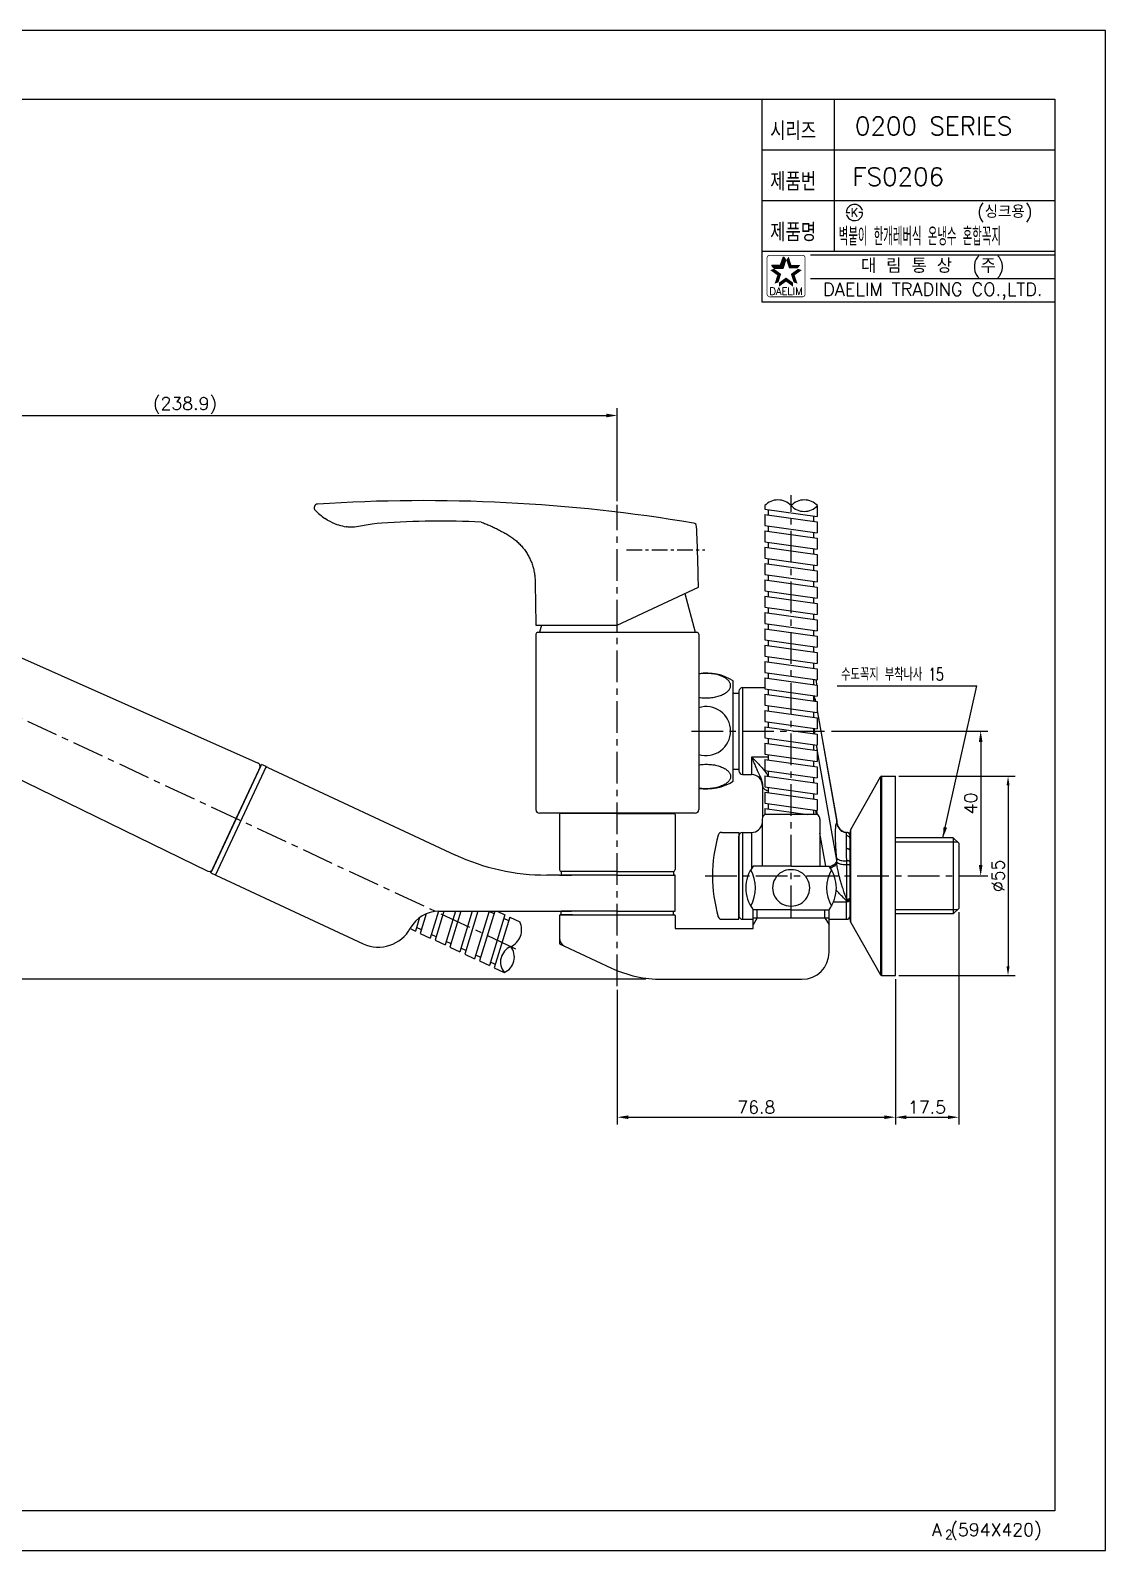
# Model space of a CAD drawing. Extents: x 9962 to 10556, y -5388 to -4968.
# Drawn here: x 10259.5 to 10556.5, y -5388.1 to -4968.1 of the extents above; entities that cross this region are included whole.
import ezdxf
from ezdxf.enums import TextEntityAlignment as Align

# ---------------------------------------------------------------- set-up
doc = ezdxf.new("R2010")
doc.units = 0
doc.header["$LTSCALE"] = 7
doc.header["$MEASUREMENT"] = 0
doc.linetypes.add('CENTER', pattern=[2, 1.25, -0.25, 0.25, -0.25])
doc.layers.get('0').update_dxf_attribs({"color": 2, "linetype": 'CONTINUOUS'})
for name, color, linetype in [('CL', 1, 'CENTER'), ('D', 2, 'CONTINUOUS'), ('DIM', 2, 'CONTINUOUS'), ('DWG', 7, 'CONTINUOUS'), ('Make2D 표시선', 7, 'CONTINUOUS')]:
    doc.layers.add(name, color=color, linetype=linetype)
doc.styles.add('GHS', font='ROMANS.shx', dxfattribs={"bigfont": 'GHS.shx'})
doc.styles.add('HAN', font='TXT.shx', dxfattribs={"bigfont": 'GHS.shx'})
doc.styles.add('ROMANS', font='romans', dxfattribs={"bigfont": 'GHS.shx'})
doc.dimstyles.new('STANDARD$7', dxfattribs={"dimtxt": 3.5, "dimasz": 3, "dimexe": 1, "dimexo": 1, "dimgap": 1, "dimtad": 1, "dimdec": 4, "dimzin": 0, "dimdsep": 46, "dimtxsty": 'GHS', "dimcen": 1, "dimclrd": 256, "dimclre": 256, "dimclrt": 2, "dimadec": 4, "dimazin": 0, "dimtfac": 1, "dimtdec": 4, "dimtmove": 2, "dimatfit": 2, "dimfxl": 0, "dimtolj": 1, "dimtzin": 0, "dimlwd": -1, "dimlwe": -1, "dimarcsym": 0})

# ---------------------------------------------------------------- blocks, each defined once
blk = doc.blocks.new('BORDER')
for p, q in [((1, 1), (0, 1)), ((1, 0), (1, 1)), ((0, 0), (1, 0))]:
    blk.add_line(p, q)
blk = doc.blocks.new('KS')
at = {"layer": 'D'}
for p, q in [((-2.25, 0), (-1.75, 0)), ((-1.75, 0), (-1.25, 0)), ((1.75, 0), (1.25, 0)), ((2.25, 0), (1.75, 0))]:
    blk.add_line(p, q, dxfattribs=at)
for start, end in [(15, 180), (195, 0)]:
    blk.add_arc((0, 0), 2.25, start, end, dxfattribs=at)
at = {"layer": 'D', "style": 'HAN'}
blk.add_text('K', height=2.39, dxfattribs=at).set_placement((0, 0), align=Align.MIDDLE)

msp = doc.modelspace()

# ---------------------------------------------------------------- linework, layer by layer
at = {"color": 4}
for p, q in [((9993.5, -4987.09), (10542.5, -4987.09)), ((10542.5, -4987.09), (10542.5, -5377.09)), ((10542.5, -5377.09), (9993.5, -5377.09))]:
    msp.add_line(p, q, dxfattribs=at)
at = {"color": 7}
for p, q in [((10461.5, -4987.09), (10461.5, -5043.09)), ((10481.5, -4987.09), (10481.5, -5029.09)), ((10461.5, -5001.09), (10542.5, -5001.09)), ((10461.5, -5015.09), (10542.5, -5015.09)), ((10461.5, -5029.09), (10542.5, -5029.09)), ((10461.5, -5043.09), (10542.5, -5043.09)), ((10476.53, -5147.71), (10476.64, -5148.97))]:
    msp.add_line(p, q, dxfattribs=at)
at = {"color": 2}
for p, q in [((10466.74, -5032.9), (10467.49, -5030.6)), ((10467.4, -5033.82), (10468.15, -5031.51)), ((10468.15, -5031.51), (10467.49, -5030.6)), ((10464.98, -5033.82), (10464.31, -5032.9)), ((10464.31, -5032.9), (10466.74, -5032.9)), ((10464.98, -5033.82), (10467.4, -5033.82))]:
    msp.add_line(p, q, dxfattribs=at)
at = {"color": 2, "linetype": 'Continuous'}
for p, q in [((10475, -5030.09), (10542.5, -5030.09)), ((10475, -5036.59), (10542.5, -5036.59))]:
    msp.add_line(p, q, dxfattribs=at)
at = {"color": 7, "linetype": 'Continuous'}
for p, q in [((10455.22, -5190.67), (10455.22, -5212.67)), ((10456.22, -5189.67), (10456.22, -5213.67))]:
    msp.add_line(p, q, dxfattribs=at)
at = {"color": 2, "linetype": 'Continuous', "const_width": 0.2}
for points in [[(10462.97, -5030.95, -0.414214), (10463.72, -5030.2)], [(10462.97, -5040.95), (10462.97, -5030.95, -1)], [(10463.72, -5030.2), (10472.72, -5030.2, -0.414214), (10473.47, -5030.95, 0.043396)], [(10473.47, -5030.95), (10473.47, -5040.95, -0.414214), (10472.72, -5041.7)], [(10472.72, -5041.7), (10463.97, -5041.7, -0.414214), (10462.97, -5040.95, 0.672398)]]:
    msp.add_lwpolyline(points, format="xyb", dxfattribs=at)
at = {"color": 7, "linetype": 'Continuous'}
for points in [[(10446.15, -5145.72), (10445.76, -5145.73), (10445.38, -5145.74), (10445, -5145.77), (10444.62, -5145.81), (10444.25, -5145.86), (10444.12, -5145.88)], [(10446.15, -5152.49), (10446.54, -5152.48), (10446.92, -5152.46), (10447.3, -5152.44), (10447.68, -5152.4), (10448.05, -5152.35), (10448.42, -5152.29), (10448.78, -5152.22), (10449.13, -5152.14), (10449.47, -5152.05), (10449.8, -5151.95), (10450.12, -5151.84), (10450.43, -5151.73), (10450.71, -5151.6), (10450.99, -5151.47), (10451.24, -5151.33), (10451.48, -5151.19), (10451.7, -5151.04), (10451.9, -5150.89), (10452.08, -5150.73), (10452.24, -5150.57), (10452.39, -5150.41), (10452.52, -5150.24), (10452.63, -5150.07), (10452.73, -5149.9), (10452.8, -5149.73), (10452.86, -5149.55), (10452.89, -5149.37), (10452.91, -5149.19), (10452.91, -5149.02), (10452.89, -5148.84), (10452.86, -5148.66), (10452.8, -5148.48), (10452.73, -5148.31), (10452.63, -5148.14), (10452.52, -5147.97), (10452.39, -5147.8), (10452.24, -5147.63), (10452.08, -5147.47), (10451.9, -5147.32), (10451.7, -5147.17), (10451.48, -5147.02), (10451.24, -5146.88), (10450.99, -5146.74), (10450.71, -5146.61), (10450.43, -5146.48), (10450.12, -5146.37), (10449.8, -5146.26), (10449.47, -5146.16), (10449.13, -5146.07), (10448.78, -5145.99), (10448.42, -5145.92), (10448.05, -5145.86), (10447.68, -5145.81), (10447.3, -5145.77), (10446.92, -5145.74), (10446.54, -5145.73), (10446.15, -5145.72)], [(10444.12, -5152.33), (10444.25, -5152.35), (10444.62, -5152.4), (10445, -5152.44), (10445.38, -5152.46), (10445.76, -5152.48), (10446.15, -5152.49)], [(10444.12, -5170.99), (10444.25, -5170.97), (10444.62, -5170.92), (10445, -5170.89), (10445.38, -5170.86), (10445.76, -5170.84), (10446.15, -5170.84)], [(10446.15, -5170.84), (10446.54, -5170.84), (10446.92, -5170.86), (10447.3, -5170.89), (10447.68, -5170.92), (10448.05, -5170.97), (10448.42, -5171.03), (10448.78, -5171.1), (10449.13, -5171.18), (10449.47, -5171.27), (10449.8, -5171.37), (10450.12, -5171.48), (10450.43, -5171.6), (10450.71, -5171.72), (10450.99, -5171.85), (10451.24, -5171.99), (10451.48, -5172.13), (10451.7, -5172.28), (10451.9, -5172.43), (10452.08, -5172.59), (10452.24, -5172.75), (10452.39, -5172.91), (10452.52, -5173.08), (10452.63, -5173.25), (10452.73, -5173.42), (10452.8, -5173.6), (10452.86, -5173.77), (10452.89, -5173.95), (10452.91, -5174.13), (10452.91, -5174.31), (10452.89, -5174.49), (10452.86, -5174.67), (10452.8, -5174.84), (10452.73, -5175.02), (10452.63, -5175.19), (10452.52, -5175.36), (10452.39, -5175.53), (10452.24, -5175.69), (10452.08, -5175.85), (10451.9, -5176), (10451.7, -5176.16), (10451.48, -5176.3), (10451.24, -5176.45), (10450.99, -5176.58), (10450.71, -5176.72), (10450.43, -5176.84), (10450.12, -5176.96), (10449.8, -5177.07), (10449.47, -5177.17), (10449.13, -5177.26), (10448.78, -5177.34), (10448.42, -5177.41), (10448.05, -5177.46), (10447.68, -5177.51), (10447.3, -5177.55), (10446.92, -5177.58), (10446.54, -5177.6), (10446.15, -5177.6)], [(10446.15, -5177.6), (10445.76, -5177.6), (10445.38, -5177.58), (10445, -5177.55), (10444.62, -5177.51), (10444.25, -5177.46), (10444.12, -5177.44)]]:
    msp.add_lwpolyline(points, dxfattribs=at)
at = {"color": 7}
msp.add_arc((10474.54, -5147.88), 2, 5, 11.9717, dxfattribs=at)
at = {"color": 7, "linetype": 'Continuous'}
for centre, radius, start, end in [((10446.15, -5161.66), 6.76, 360, 107.447), ((10446.15, -5161.66), 6.76, 252.553, 0), ((10456.22, -5190.67), 1, 90, 180), ((10456.22, -5212.67), 1, 180, 270)]:
    msp.add_arc(centre, radius, start, end, dxfattribs=at)
msp.add_open_spline([(10384.01, -5103.92), (10384.22, -5104), (10384.83, -5104.23), (10385.84, -5104.64), (10387.04, -5105.17), (10388.22, -5105.73), (10389.38, -5106.33), (10390.51, -5106.95), (10391.64, -5107.61), (10392.73, -5108.32), (10393.75, -5109.13), (10394.7, -5110.03), (10395.56, -5111), (10396.34, -5112.05), (10397.02, -5113.16), (10397.61, -5114.32), (10398.09, -5115.53), (10398.47, -5116.78), (10398.73, -5118.06), (10398.89, -5119.36), (10398.91, -5120.46), (10398.93, -5121.14), (10398.93, -5121.38)], degree=3, knots=[7.986024, 7.986024, 7.986024, 7.986024, 8.655534, 9.956126, 11.2648, 12.569668, 13.878152, 15.175591, 16.468411, 17.783882, 19.075363, 20.375233, 21.683693, 22.982432, 24.286622, 25.581845, 26.885233, 28.193881, 29.503297, 30.792528, 32.100557, 32.821524, 32.821524, 32.821524, 32.821524], dxfattribs=at)
msp.add_spline([(10398.93, -5121.38), (10398.94, -5121.96), (10398.96, -5123.26), (10398.99, -5124.56), (10399.01, -5125.86), (10399.03, -5127.17), (10399.05, -5128.47), (10399.08, -5129.77), (10399.1, -5131.07), (10399.12, -5132.38)], degree=3, dxfattribs=at)
at = {"color": 2}
for points in [[(10466.74, -5032.9), (10467.4, -5033.82), (10467.49, -5030.6), (10468.15, -5031.51)], [(10468.96, -5030.6), (10468.3, -5031.51), (10469.71, -5032.9), (10469.05, -5033.82)], [(10465.82, -5035.73), (10466.89, -5035.38), (10463.85, -5034.31), (10464.93, -5033.96)], [(10464.31, -5032.9), (10464.98, -5033.82), (10466.74, -5032.9), (10467.4, -5033.82)], [(10465.07, -5038.04), (10466.14, -5037.69), (10465.82, -5035.73), (10466.89, -5035.38)], [(10469.71, -5032.9), (10469.05, -5033.82), (10472.14, -5032.9), (10471.47, -5033.82)], [(10472.59, -5034.31), (10471.52, -5033.96), (10470.63, -5035.73), (10469.56, -5035.38)], [(10470.63, -5035.73), (10469.56, -5035.38), (10471.38, -5038.04), (10470.31, -5037.69)], [(10468.22, -5037.48), (10468.22, -5036.35), (10466.26, -5038.91), (10466.26, -5037.78)], [(10470.19, -5038.91), (10470.19, -5037.78), (10468.22, -5037.48), (10468.22, -5036.35)]]:
    msp.add_solid(points, dxfattribs=at)
at = {"layer": 'CL'}
for p, q in [((10469.62, -5213.06), (10469.62, -5096.46)), ((10421.62, -5232.13), (10421.62, -5099.18)), ((10393.6, -5221.88), (10188.06, -5126.03)), ((10442.12, -5161.66), (10479.91, -5161.66)), ((10445.88, -5201.67), (10517.92, -5201.67))]:
    msp.add_line(p, q, dxfattribs=at)
at = {"layer": 'CL', "ltscale": 0.5}
msp.add_line((10424.12, -5111.58), (10445.77, -5111.58), dxfattribs=at)
at = {"layer": 'D'}
for p, q in [((10421.62, -5098.17), (10421.62, -5072.48)), ((10185.75, -5074.48), (10418.62, -5074.48)), ((10482.33, -5149.2), (10520.89, -5149.2)), ((10480.81, -5161.66), (10523.99, -5161.66)), ((10521.99, -5164.66), (10521.99, -5198.67)), ((10517.6, -5201.67), (10523.99, -5201.67)), ((10459.1, -5211.42), (10459.12, -5211.4)), ((10460.27, -5213.25), (10460.27, -5211.01)), ((10478.97, -5213.25), (10478.97, -5211.01)), ((10515.92, -5211.67), (10515.92, -5270.35)), ((10460.27, -5213.25), (10459.12, -5215.24)), ((10478.97, -5213.25), (10480.12, -5215.24)), ((10405.62, -5218.86), (10405.62, -5220.45)), ((10405.62, -5220.45), (10407.07, -5221.12)), ((10429.47, -5230.24), (10222.79, -5230.24)), ((10421.62, -5233.13), (10421.62, -5270.35)), ((10498.42, -5230.17), (10498.42, -5270.35)), ((10498.42, -5230.17), (10498.42, -5270.35)), ((10424.62, -5268.35), (10495.42, -5268.35)), ((10501.42, -5268.35), (10512.92, -5268.35))]:
    msp.add_line(p, q, dxfattribs=at)
for centre, radius, start, end in [((10466, -5102.72), 4.92, 42.5796, 137.4204), ((10473.25, -5102.72), 4.92, 42.5796, 137.4204), ((10473.25, -5096.06), 4.92, 222.5796, 317.4204), ((10390.12, -5216.58), 5.06, 293.8629, 25.9047), ((10393.99, -5225.47), 4.63, 113.2248, 218.9131), ((10388.56, -5224.12), 4.63, 293.2248, 38.9131)]:
    msp.add_arc(centre, radius, start, end, dxfattribs=at)
for points in [[(10418.62, -5073.98), (10418.62, -5074.98), (10421.62, -5074.48)], [(10521.49, -5164.66), (10522.49, -5164.66), (10521.99, -5161.66)], [(10521.49, -5198.67), (10522.49, -5198.67), (10521.99, -5201.67)], [(10424.62, -5267.85), (10424.62, -5268.85), (10421.62, -5268.35)], [(10495.42, -5267.85), (10495.42, -5268.85), (10498.42, -5268.35)], [(10501.42, -5267.85), (10501.42, -5268.85), (10498.42, -5268.35)], [(10512.92, -5267.85), (10512.92, -5268.85), (10515.92, -5268.35)]]:
    msp.add_solid(points, dxfattribs=at)
at = {"layer": 'DWG'}
for p, q in [((10462.37, -5099.39), (10462.37, -5100.38)), ((10462.37, -5100.38), (10476.87, -5102.42)), ((10462.37, -5101.86), (10462.37, -5104.89)), ((10462.37, -5101.86), (10476.87, -5103.9)), ((10463.37, -5102.04), (10463.37, -5100.52)), ((10475.87, -5103.79), (10475.87, -5102.28)), ((10476.87, -5099.39), (10476.87, -5102.42)), ((10462.37, -5104.89), (10476.87, -5106.93)), ((10462.37, -5106.37), (10462.37, -5109.4)), ((10462.37, -5106.37), (10476.87, -5108.41)), ((10463.37, -5106.55), (10463.37, -5105.03)), ((10475.87, -5108.3), (10475.87, -5106.79)), ((10476.87, -5103.9), (10476.87, -5106.93)), ((10462.37, -5109.4), (10476.87, -5111.44)), ((10462.37, -5110.88), (10462.37, -5113.91)), ((10462.37, -5110.88), (10476.87, -5112.92)), ((10463.37, -5111.06), (10463.37, -5109.54)), ((10475.87, -5112.81), (10475.87, -5111.3)), ((10476.87, -5108.41), (10476.87, -5111.44)), ((10462.37, -5113.91), (10476.87, -5115.95)), ((10462.37, -5115.39), (10462.37, -5118.42)), ((10462.37, -5115.39), (10476.87, -5117.43)), ((10463.37, -5115.57), (10463.37, -5114.05)), ((10476.87, -5112.92), (10476.87, -5115.95)), ((10208.17, -5119.66), (10322.39, -5170.51)), ((10462.37, -5118.42), (10476.87, -5120.46)), ((10463.37, -5120.08), (10463.37, -5118.56)), ((10475.87, -5117.32), (10475.87, -5115.81)), ((10476.87, -5117.43), (10476.87, -5120.46)), ((10440.26, -5123.69), (10443.12, -5134.38)), ((10462.37, -5119.9), (10462.37, -5122.93)), ((10462.37, -5119.9), (10476.87, -5121.94)), ((10462.37, -5122.93), (10476.87, -5124.97)), ((10463.37, -5124.59), (10463.37, -5123.07)), ((10475.87, -5121.83), (10475.87, -5120.32)), ((10476.87, -5121.94), (10476.87, -5124.97)), ((10462.37, -5124.41), (10462.37, -5127.44)), ((10462.37, -5124.41), (10476.87, -5126.45)), ((10462.37, -5127.44), (10476.87, -5129.48)), ((10463.37, -5129.1), (10463.37, -5127.58)), ((10475.87, -5126.34), (10475.87, -5124.83)), ((10476.87, -5126.45), (10476.87, -5129.48)), ((10400.66, -5132.38), (10400.12, -5134.38)), ((10462.37, -5128.92), (10462.37, -5131.95)), ((10462.37, -5128.92), (10476.87, -5130.96)), ((10462.37, -5131.95), (10476.87, -5133.99)), ((10463.37, -5133.61), (10463.37, -5132.09)), ((10475.87, -5130.85), (10475.87, -5129.34)), ((10476.87, -5130.96), (10476.87, -5133.99)), ((10399.12, -5134.88), (10399.12, -5183.38)), ((10399.62, -5134.38), (10421.62, -5134.38)), ((10421.62, -5134.38), (10443.12, -5134.38)), ((10441.44, -5134.38), (10443.62, -5134.38)), ((10444.12, -5134.88), (10444.12, -5183.38)), ((10462.37, -5133.43), (10462.37, -5136.46)), ((10462.37, -5133.43), (10476.87, -5135.47)), ((10462.37, -5136.46), (10476.87, -5138.5)), ((10475.87, -5135.36), (10475.87, -5133.85)), ((10476.87, -5135.47), (10476.87, -5138.5)), ((10462.37, -5137.94), (10462.37, -5140.97)), ((10462.37, -5137.94), (10476.87, -5139.98)), ((10463.37, -5138.12), (10463.37, -5136.6)), ((10475.87, -5139.87), (10475.87, -5138.36)), ((10476.87, -5139.98), (10476.87, -5143.01)), ((10462.37, -5140.97), (10476.87, -5143.01)), ((10462.37, -5142.45), (10462.37, -5145.48)), ((10462.37, -5142.45), (10476.87, -5144.49)), ((10463.37, -5142.63), (10463.37, -5141.11)), ((10475.87, -5144.38), (10475.87, -5142.87)), ((10476.87, -5144.49), (10476.87, -5147.52)), ((10453.65, -5175.51), (10453.65, -5147.82)), ((10462.37, -5145.48), (10476.87, -5147.52)), ((10462.37, -5146.96), (10462.37, -5149.99)), ((10462.37, -5146.96), (10476.87, -5149)), ((10463.37, -5147.14), (10463.37, -5145.62)), ((10475.87, -5148.89), (10475.87, -5147.38)), ((10476.87, -5149), (10476.87, -5152.03)), ((10453.65, -5151.16), (10455.22, -5151.16)), ((10455.22, -5150.66), (10455.22, -5172.66)), ((10456.22, -5149.66), (10462.37, -5149.66)), ((10456.22, -5149.66), (10456.22, -5173.66)), ((10462.37, -5149.99), (10476.87, -5152.03)), ((10462.37, -5151.47), (10462.37, -5154.5)), ((10462.37, -5151.47), (10476.87, -5153.51)), ((10463.37, -5151.65), (10463.37, -5150.13)), ((10475.87, -5153.4), (10475.87, -5151.89)), ((10217.68, -5156.05), (10308.48, -5200.34)), ((10462.37, -5154.5), (10476.87, -5156.54)), ((10462.37, -5155.98), (10462.37, -5159.01)), ((10462.37, -5155.98), (10476.87, -5158.02)), ((10463.37, -5156.16), (10463.37, -5154.64)), ((10475.87, -5157.91), (10475.87, -5156.4)), ((10476.87, -5153.51), (10476.87, -5156.54)), ((10476.87, -5155.96), (10482.21, -5186.32)), ((10476.87, -5156.06), (10482.22, -5186.51)), ((10462.37, -5159.01), (10476.87, -5161.05)), ((10462.37, -5160.49), (10462.37, -5163.52)), ((10462.37, -5160.49), (10476.87, -5162.53)), ((10463.37, -5160.67), (10463.37, -5159.15)), ((10475.87, -5162.42), (10475.87, -5160.91)), ((10476.87, -5158.02), (10476.87, -5161.05)), ((10462.37, -5163.52), (10476.87, -5165.56)), ((10462.37, -5165), (10462.37, -5168.03)), ((10462.37, -5165), (10476.87, -5167.04)), ((10463.37, -5165.18), (10463.37, -5163.66)), ((10475.87, -5166.93), (10475.87, -5165.42)), ((10476.87, -5162.53), (10476.87, -5165.56)), ((10463.37, -5168.86), (10458.72, -5168.86)), ((10458.72, -5168.86), (10458.72, -5173.66)), ((10462.37, -5168.03), (10476.87, -5170.07)), ((10462.37, -5169.51), (10462.37, -5172.54)), ((10462.37, -5169.51), (10476.87, -5171.55)), ((10463.37, -5169.69), (10463.37, -5168.17)), ((10475.87, -5171.44), (10475.87, -5169.93)), ((10482.22, -5197.3), (10476.85, -5166.73)), ((10476.87, -5167.04), (10476.87, -5170.07)), ((10309.59, -5200.36), (10323.12, -5171.36)), ((10324.6, -5171.49), (10310.65, -5201.4)), ((10316.36, -5185.86), (10323.33, -5170.9)), ((10324.6, -5171.49), (10323.33, -5170.9)), ((10325.05, -5171.71), (10376.78, -5195.83)), ((10453.65, -5172.16), (10455.22, -5172.16)), ((10456.22, -5173.66), (10458.72, -5173.66)), ((10462.37, -5172.54), (10476.87, -5174.58)), ((10462.37, -5174.02), (10462.37, -5177.05)), ((10462.37, -5174.02), (10476.87, -5176.06)), ((10463.37, -5174.2), (10463.37, -5172.68)), ((10476.87, -5171.55), (10476.87, -5174.58)), ((10486.12, -5188.83), (10494.34, -5174.32)), ((10494.34, -5174.32), (10494.34, -5229.02)), ((10494.6, -5174.17), (10494.6, -5229.17)), ((10494.6, -5174.17), (10498.42, -5174.17)), ((10498.42, -5229.17), (10498.42, -5174.17)), ((10461.72, -5176.66), (10461.72, -5185.59)), ((10462.37, -5177.05), (10476.87, -5179.09)), ((10462.37, -5178.53), (10462.37, -5181.56)), ((10462.37, -5178.53), (10476.87, -5180.57)), ((10463.37, -5178.67), (10463.37, -5177.19)), ((10475.87, -5175.95), (10475.87, -5174.44)), ((10476.87, -5176.06), (10476.87, -5179.09)), ((10462.37, -5181.56), (10476.87, -5183.6)), ((10463.37, -5183.18), (10463.37, -5181.7)), ((10475.87, -5180.43), (10475.87, -5178.95)), ((10475.91, -5180.43), (10475.87, -5180.21)), ((10476.87, -5180.57), (10476.87, -5183.6)), ((10309.38, -5200.81), (10316.36, -5185.86)), ((10421.62, -5184.38), (10400.12, -5184.38)), ((10405.62, -5184.75), (10405.62, -5199.95)), ((10421.62, -5184.45), (10405.92, -5184.45)), ((10443.12, -5184.38), (10421.62, -5184.38)), ((10421.62, -5184.45), (10437.32, -5184.45)), ((10437.62, -5184.75), (10437.62, -5199.95)), ((10461.67, -5186.03), (10461.67, -5199.01)), ((10462.37, -5183.04), (10462.37, -5184.71)), ((10462.37, -5183.04), (10474.25, -5184.71)), ((10475.87, -5184.71), (10462.37, -5184.71)), ((10475.87, -5184.71), (10475.87, -5183.46)), ((10476.87, -5184.71), (10475.87, -5184.71)), ((10476.67, -5184.71), (10476.46, -5183.54)), ((10476.89, -5184.72), (10476.69, -5183.57)), ((10477.57, -5186.03), (10477.57, -5199.01)), ((10482.22, -5186.51), (10482.22, -5187.05)), ((10482.25, -5186.76), (10482.25, -5186.71)), ((10482.26, -5186.89), (10482.26, -5186.9)), ((10450.47, -5189.67), (10455.22, -5189.67)), ((10455.22, -5189.67), (10455.22, -5192.67)), ((10455.22, -5213.67), (10455.22, -5190.67)), ((10456.22, -5189.67), (10458.72, -5189.67)), ((10458.72, -5189.67), (10458.72, -5199.59)), ((10479.18, -5199.01), (10477.57, -5189.89)), ((10484.92, -5194.14), (10484.92, -5190.59)), ((10485.92, -5213.77), (10485.92, -5189.57)), ((10486.12, -5214.51), (10486.12, -5188.83)), ((10514.42, -5191.17), (10498.42, -5191.17)), ((10515.92, -5192.67), (10514.42, -5191.17)), ((10514.42, -5191.17), (10514.42, -5212.17)), ((10515.92, -5192.67), (10515.92, -5210.67)), ((10469.62, -5199.01), (10459.12, -5199.01)), ((10469.62, -5199.01), (10480.12, -5199.01)), ((10482.22, -5196.76), (10482.22, -5197.3)), ((10485.01, -5208.22), (10485.01, -5198.57)), ((10309.38, -5200.81), (10351.43, -5220.42)), ((10405.62, -5201.45), (10402.14, -5201.45)), ((10405.62, -5201.45), (10408.92, -5201.45)), ((10421.62, -5200.45), (10406.12, -5200.45)), ((10406.12, -5200.45), (10406.12, -5201.45)), ((10421.62, -5201.45), (10406.12, -5201.45)), ((10421.62, -5200.45), (10437.12, -5200.45)), ((10421.62, -5201.45), (10437.12, -5201.45)), ((10434.32, -5201.45), (10437.42, -5201.45)), ((10437.12, -5200.45), (10437.12, -5201.45)), ((10437.62, -5211.25), (10437.62, -5201.65)), ((10368.86, -5212.15), (10367.2, -5217.57)), ((10372.21, -5211.45), (10369.95, -5218.85)), ((10373.74, -5211.45), (10371.29, -5219.47)), ((10372.34, -5211.45), (10386.22, -5211.45)), ((10376.88, -5211.45), (10374.03, -5220.75)), ((10378.41, -5211.45), (10375.38, -5221.38)), ((10381.55, -5211.45), (10378.12, -5222.66)), ((10383.08, -5211.45), (10379.46, -5223.28)), ((10386.22, -5211.45), (10382.21, -5224.57)), ((10387.75, -5211.45), (10383.55, -5225.19)), ((10387.57, -5212.17), (10386.2, -5211.53)), ((10386.22, -5211.45), (10387.75, -5211.45)), ((10387.75, -5211.45), (10405.82, -5211.45)), ((10388.39, -5211.45), (10390.58, -5212.47)), ((10405.82, -5211.45), (10408.92, -5211.45)), ((10421.62, -5211.45), (10406.12, -5211.45)), ((10406.12, -5212.45), (10406.12, -5211.45)), ((10421.62, -5211.45), (10437.42, -5211.45)), ((10434.02, -5211.45), (10437.12, -5211.45)), ((10437.12, -5212.45), (10437.12, -5211.45)), ((10469.62, -5211.01), (10459.12, -5211.01)), ((10459.12, -5216.25), (10459.12, -5211.01)), ((10469.62, -5211.01), (10480.12, -5211.01)), ((10478.97, -5211.01), (10480.12, -5211.01)), ((10480.12, -5222.75), (10480.12, -5211.01)), ((10481.35, -5208.87), (10484.92, -5208.87)), ((10484.92, -5213.67), (10484.92, -5208.55)), ((10514.42, -5212.17), (10498.42, -5212.17)), ((10515.92, -5210.67), (10514.42, -5212.17)), ((10364.38, -5216.25), (10365.86, -5216.94)), ((10367, -5213.21), (10365.86, -5216.94)), ((10367.53, -5216.62), (10366.16, -5215.98)), ((10390.58, -5212.47), (10386.3, -5226.47)), ((10391.92, -5213.09), (10387.64, -5227.1)), ((10391.66, -5214.07), (10390.28, -5213.43)), ((10391.92, -5213.09), (10394.67, -5214.37)), ((10405.62, -5212.65), (10405.62, -5218.86)), ((10405.82, -5212.45), (10421.62, -5212.45)), ((10409.22, -5212.45), (10406.12, -5212.45)), ((10421.62, -5212.45), (10437.12, -5212.45)), ((10433.92, -5212.45), (10437.42, -5212.45)), ((10437.62, -5212.65), (10437.62, -5216.25)), ((10437.62, -5216.25), (10459.12, -5216.25)), ((10450.47, -5213.67), (10455.22, -5213.67)), ((10456.22, -5213.67), (10459.12, -5213.67)), ((10459.12, -5213.25), (10469.62, -5213.25)), ((10469.62, -5213.25), (10480.12, -5213.25)), ((10480.12, -5213.67), (10484.92, -5213.67)), ((10486.12, -5214.51), (10494.34, -5229.02)), ((10367.2, -5217.57), (10369.95, -5218.85)), ((10371.62, -5218.52), (10370.24, -5217.88)), ((10371.29, -5219.47), (10374.03, -5220.75)), ((10375.7, -5220.43), (10374.33, -5219.79)), ((10375.38, -5221.38), (10378.12, -5222.66)), ((10379.79, -5222.33), (10378.42, -5221.69)), ((10379.46, -5223.28), (10382.21, -5224.57)), ((10383.88, -5224.24), (10382.5, -5223.6)), ((10407.07, -5221.12), (10420.01, -5227.16)), ((10383.55, -5225.19), (10386.3, -5226.47)), ((10387.97, -5226.15), (10386.59, -5225.51)), ((10387.64, -5227.1), (10390.38, -5228.38)), ((10433.96, -5230.25), (10472.62, -5230.25)), ((10494.6, -5229.17), (10498.42, -5229.17))]:
    msp.add_line(p, q, dxfattribs=at)
at = {"layer": 'DWG', "color": 2}
for p, q in [((10499.42, -5174.17), (10531.55, -5174.17)), ((10529.55, -5176.67), (10529.55, -5226.67)), ((10515.57, -5192.32), (10498.42, -5192.32)), ((10515.57, -5211.02), (10498.42, -5211.02)), ((10499.42, -5229.17), (10531.55, -5229.17))]:
    msp.add_line(p, q, dxfattribs=at)
at = {"layer": 'DWG'}
for centre, radius, start, end in [((10399.62, -5134.88), 0.5, 90.0046, 180), ((10443.62, -5134.88), 0.5, 0, 89.9954), ((10446.19, -5159.66), 14, 57.7819, 98.4778), ((10456.22, -5150.66), 1, 90, 180), ((10321.98, -5171.43), 1, 335.0003, 66.0003), ((10324.84, -5172.16), 0.5, 65, 155), ((10456.22, -5172.66), 1, 180, 270), ((10458.72, -5176.66), 3, 0, 90), ((10494.6, -5174.47), 0.3, 90, 150.4689), ((10446.19, -5163.66), 14, 261.5222, 302.2181), ((10400.12, -5183.38), 1, 180, 269.9833), ((10405.92, -5184.75), 0.3, 90, 180), ((10437.32, -5184.75), 0.3, 0, 90), ((10443.12, -5183.38), 1, 270.0168, 0), ((10463.17, -5185.98), 1.5, 122.2, 181.7324), ((10476.07, -5185.98), 1.5, 358.2676, 57.8), ((10487.88, -5201.67), 40, 163.6173, 196.3827), ((10450.47, -5190.67), 1, 90, 163.6173), ((10458.72, -5186.67), 3, 270, 349.5265), ((10484.92, -5190.66), 1, 0, 85.3574), ((10487.42, -5189.57), 1.5, 150.4688, 180), ((10402.14, -5141.45), 60, 245, 270), ((10467.12, -5205.01), 10, 143.1301, 216.8699), ((10472.12, -5205.01), 10, 323.1301, 36.8699), ((10308.92, -5199.44), 1, 244.0003, 335.0003), ((10406.12, -5199.95), 0.5, 180, 270), ((10437.12, -5199.95), 0.5, 270, 0), ((10437.42, -5201.65), 0.2, 0, 90), ((10449.8, -5205.01), 10, 330, 30), ((10469.51, -5204.99), 5.02, 88.6566, 271.3434), ((10469.74, -5204.99), 5.02, 268.6566, 91.3434), ((10489.44, -5205.01), 10, 150, 210), ((10372.34, -5220.45), 9, 90, 151.4136), ((10437.42, -5211.25), 0.2, 270, 0), ((10355.66, -5211.36), 10, 245, 331.4136), ((10405.82, -5212.65), 0.2, 90, 180), ((10437.42, -5212.65), 0.2, 0, 90), ((10450.47, -5212.67), 1, 196.3827, 270), ((10484.92, -5212.67), 1, 270, 0), ((10487.42, -5213.77), 1.5, 180, 209.5312), ((10408.12, -5218.86), 2.5, 180, 245), ((10472.62, -5222.75), 7.5, 270, 0), ((10433.96, -5197.25), 33, 245, 270), ((10494.6, -5228.87), 0.3, 209.5311, 270)]:
    msp.add_arc(centre, radius, start, end, dxfattribs=at)
for points, knots in [([(10475.87, -5152.34), (10475.88, -5152.34), (10475.96, -5152.34), (10476.08, -5152.68), (10476.21, -5153), (10476.3, -5153.3), (10476.33, -5153.43)], [14.550579, 14.550579, 14.550579, 14.550579, 14.559166, 14.828849, 15.348515, 15.756993, 15.756993, 15.756993, 15.756993]), ([(10475.9, -5151.89), (10475.95, -5152.02), (10476.05, -5152.29), (10476.18, -5152.72), (10476.29, -5153.12), (10476.35, -5153.36), (10476.37, -5153.44)], [4.004149, 4.004149, 4.004149, 4.004149, 4.407083, 4.867632, 5.374551, 5.620755, 5.620755, 5.620755, 5.620755]), ([(10476.22, -5162.44), (10476.22, -5162.42), (10476.16, -5161.92), (10476.1, -5161.42), (10476.05, -5160.93)], [4.333154, 4.333154, 4.333154, 4.333154, 4.382102, 5.848235, 5.848235, 5.848235, 5.848235]), ([(10458.72, -5168.86), (10459.11, -5169.24), (10459.86, -5169.97), (10460.9, -5171.04), (10461.8, -5172.04), (10462.56, -5172.99), (10463.06, -5173.7), (10463.3, -5174.08), (10463.35, -5174.16)], [0, 0, 0, 0, 1.63871, 3.124015, 4.466319, 5.681143, 6.789127, 7.049843, 7.049843, 7.049843, 7.049843]), ([(10461.72, -5176.66), (10461.75, -5176.82), (10461.79, -5177.16), (10462.13, -5177.6), (10462.61, -5177.97), (10463.06, -5178.17), (10463.32, -5178.25), (10463.37, -5178.27)], [0, 0, 0, 0, 0.476747, 1.004109, 1.609206, 2.293157, 2.450547, 2.450547, 2.450547, 2.450547]), ([(10482.22, -5197.3), (10482.21, -5197.44), (10482.17, -5197.73), (10481.93, -5198.14), (10481.57, -5198.52), (10481.1, -5198.86), (10480.65, -5199.07), (10480.36, -5199.18), (10480.27, -5199.21)], [0, 0, 0, 0, 0.41546, 0.87621, 1.396193, 1.97531, 2.603325, 2.890775, 2.890775, 2.890775, 2.890775]), ([(10482.26, -5197.86), (10482.23, -5198.01), (10482.16, -5198.34), (10481.81, -5198.78), (10481.33, -5199.15), (10480.86, -5199.37), (10480.56, -5199.48), (10480.47, -5199.51)], [0, 0, 0, 0, 0.473723, 1.00622, 1.614791, 2.295137, 2.563064, 2.563064, 2.563064, 2.563064]), ([(10484.92, -5208.55), (10484.54, -5208.17), (10483.82, -5207.46), (10482.88, -5206.47), (10482.33, -5205.85), (10482.11, -5205.59)], [0, 0, 0, 0, 1.604552, 3.05636, 4.086887, 4.086887, 4.086887, 4.086887])]:
    msp.add_open_spline(points, degree=3, knots=knots, dxfattribs=at)
for points in [[(10476.85, -5166.73), (10476.78, -5166.33), (10476.72, -5165.93), (10476.65, -5165.53)], [(10476.85, -5166.73), (10476.84, -5166.83), (10476.82, -5166.93), (10476.8, -5167.03)]]:
    msp.add_open_spline(points, degree=3, dxfattribs=at)
for points in [[(10458.72, -5168.86), (10459.31, -5170.33), (10459.82, -5171.54), (10460.27, -5172.53), (10460.65, -5173.34), (10460.97, -5174.03), (10461.22, -5174.63), (10461.42, -5175.14), (10461.56, -5175.59), (10461.66, -5175.99), (10461.71, -5176.34), (10461.72, -5176.66)], [(10482.22, -5186.42), (10482.21, -5186.32)], [(10482.22, -5186.51), (10482.21, -5186.32)], [(10482.23, -5186.52), (10482.22, -5186.42)], [(10482.22, -5186.51), (10482.23, -5186.59), (10482.24, -5186.67), (10482.25, -5186.73)], [(10482.22, -5187.05), (10482.23, -5186.94)], [(10482.25, -5186.66), (10482.24, -5186.57), (10482.23, -5186.52)], [(10482.23, -5186.94), (10482.24, -5186.89), (10482.25, -5186.8)], [(10482.25, -5186.71), (10482.25, -5186.66)], [(10482.25, -5186.71), (10482.25, -5186.74), (10482.25, -5186.83)], [(10482.25, -5186.73), (10482.25, -5186.76)], [(10482.25, -5186.8), (10482.25, -5186.76)], [(10482.25, -5186.76), (10482.25, -5186.8)], [(10482.25, -5186.8), (10482.25, -5186.83), (10482.26, -5186.89)], [(10482.25, -5186.83), (10482.26, -5186.87)], [(10482.26, -5186.87), (10482.26, -5186.89)], [(10482.26, -5186.89), (10482.27, -5187.04)], [(10482.22, -5196.76), (10482.08, -5194.82), (10481.97, -5193.02), (10481.91, -5191.39), (10481.89, -5189.98), (10481.91, -5188.82), (10481.98, -5187.94), (10482.08, -5187.34), (10482.22, -5187.05)], [(10482.22, -5187.05), (10482.38, -5187.72), (10482.69, -5188.34), (10483.13, -5188.87), (10483.68, -5189.29), (10484.31, -5189.57), (10484.99, -5189.7)], [(10482.27, -5187.04), (10482.31, -5187.26), (10482.52, -5187.91), (10482.86, -5188.49), (10483.33, -5188.98), (10483.89, -5189.35), (10484.53, -5189.58), (10485, -5189.66)], [(10484.92, -5190.59), (10484.95, -5189.99), (10484.99, -5189.7)], [(10485.92, -5191.52), (10485.88, -5191.23), (10485.73, -5190.97), (10485.51, -5190.77), (10485.23, -5190.64), (10484.92, -5190.59)], [(10484.99, -5189.7), (10485, -5189.67), (10485.01, -5189.66)], [(10485.92, -5190.69), (10485.85, -5190.32), (10485.65, -5190.01), (10485.35, -5189.79), (10484.99, -5189.7)], [(10484.99, -5197.49), (10484.95, -5195.74), (10484.92, -5194.14)], [(10485.79, -5194.45), (10485.73, -5194.4), (10485.51, -5194.26), (10485.23, -5194.17), (10484.92, -5194.14)], [(10485.92, -5194.77), (10485.88, -5194.57), (10485.79, -5194.45)], [(10482.25, -5197.55), (10482.24, -5197.16), (10482.22, -5196.76)], [(10482.22, -5196.76), (10482.38, -5196.99), (10482.69, -5197.18), (10483.13, -5197.33), (10483.68, -5197.44), (10484.31, -5197.49), (10484.99, -5197.49)], [(10482.25, -5197.55), (10482.24, -5197.47), (10482.23, -5197.38), (10482.22, -5197.3)], [(10482.26, -5197.86), (10482.25, -5197.71), (10482.25, -5197.55)], [(10482.26, -5197.86), (10482.39, -5198.04), (10482.69, -5198.2), (10483.12, -5198.34), (10483.67, -5198.46), (10484.31, -5198.53), (10485.01, -5198.57)], [(10485.01, -5208.22), (10484.45, -5206.68), (10483.97, -5205.24), (10483.55, -5203.94), (10483.2, -5202.75), (10482.91, -5201.68), (10482.68, -5200.72), (10482.51, -5199.88), (10482.38, -5199.13), (10482.3, -5198.46), (10482.26, -5197.86)], [(10485.01, -5198.57), (10485, -5198.21), (10485, -5197.85), (10484.99, -5197.49)], [(10485.92, -5197.84), (10485.85, -5197.71), (10485.65, -5197.6), (10485.35, -5197.52), (10484.99, -5197.49)], [(10485.92, -5198.83), (10485.86, -5198.73), (10485.66, -5198.65), (10485.36, -5198.6), (10485.01, -5198.57)], [(10485.85, -5207.88), (10485.66, -5208.04), (10485.36, -5208.16), (10485.01, -5208.22)], [(10485.92, -5207.74), (10485.86, -5207.87), (10485.85, -5207.88)], [(10485.92, -5207.95), (10485.9, -5208.07)], [(10485.92, -5207.67), (10485.92, -5207.74)], [(10485.9, -5208.07), (10485.88, -5208.13), (10485.73, -5208.3), (10485.51, -5208.43), (10485.23, -5208.52), (10484.92, -5208.55)], [(10484.92, -5208.55), (10484.96, -5208.39), (10485.01, -5208.22)], [(10485.92, -5208.27), (10485.88, -5208.45), (10485.73, -5208.62), (10485.51, -5208.75), (10485.23, -5208.84), (10484.92, -5208.87)]]:
    msp.add_spline(points, degree=3, dxfattribs=at)
at = {"layer": 'DWG', "color": 2}
for points in [[(10529.13, -5176.67), (10529.97, -5176.67), (10529.55, -5174.17)], [(10529.13, -5226.67), (10529.97, -5226.67), (10529.55, -5229.17)]]:
    msp.add_solid(points, dxfattribs=at)
at = {"layer": 'Make2D 표시선'}
for p, q in [((10341.56, -5103.37), (10340.84, -5102.92)), ((10346.21, -5105.12), (10346.69, -5105.21)), ((10421.62, -5132.38), (10444.03, -5121.93)), ((10399.12, -5132.38), (10421.62, -5132.38))]:
    msp.add_line(p, q, dxfattribs=at)
msp.add_lwpolyline([(10356.53, -5104.21), (10355.26, -5104.34), (10353.9, -5104.52), (10349.05, -5105.32), (10348.96, -5105.33), (10348.87, -5105.34), (10348.75, -5105.35), (10348.63, -5105.36), (10348.51, -5105.36), (10348.39, -5105.37), (10348.27, -5105.37), (10348.14, -5105.36), (10347.9, -5105.35), (10347.6, -5105.33), (10347.29, -5105.3), (10346.99, -5105.26), (10346.69, -5105.21)], dxfattribs=at)
for centre, radius, start, end in [((10368.11, -5549.41), 451.41, 80.4916, 93.7203), ((10338.88, -5099.96), 1, 93.7175, 222.8871), ((10349.08, -5090.49), 14.91, 222.8815, 236.4682), ((10349.08, -5090.48), 14.92, 239.7456, 250.6011), ((10349.03, -5090.64), 14.75, 250.5753, 258.9875), ((10372.8, -5340.95), 237.29, 87.2935, 93.9313), ((10442.52, -5105.2), 1, 2.5453, 80.4915), ((9831.26, -5132.37), 612.86, 0.97665, 2.54582)]:
    msp.add_arc(centre, radius, start, end, dxfattribs=at)

# ---------------------------------------------------------------- block references
at = {"xscale": 594, "yscale": 420, "zscale": 594}
msp.add_blockref('BORDER', (9962.5, -5388.09), dxfattribs=at)
at = {"layer": 'DIM', "color": 4}
msp.add_blockref('KS', (10487.13, -5018.4), dxfattribs=at)

# ---------------------------------------------------------------- texts
at = {"color": 7, "style": 'GHS'}
for s, p in [('0200 SERIES', (10509, -4994.51)), ('FS0206', (10499.24, -5008.51))]:
    msp.add_text(s, height=5, dxfattribs=at).set_placement(p, align=Align.MIDDLE)
at = {"style": 'GHS'}
msp.add_text('(싱크용)', height=3.5, dxfattribs=at).set_placement((10520.98, -5019.9))
at = {"style": 'GHS', "width": 0.5}
msp.add_text('벽붙이 한개레버식 온냉수 혼합꼭지', height=5, dxfattribs=at).set_placement((10482.79, -5027.52))
at = {"color": 7, "linetype": 'Continuous'}
for s, height, style, p in [('대 림 통 상  (주)', 4, 'GHS', (10508.76, -5033.39)), ('DAELIM TRADING CO.,LTD.', 3.6, 'ROMANS', (10508.76, -5040.16))]:
    msp.add_text(s, height=height, dxfattribs=dict(at, style=style)).set_placement(p, align=Align.MIDDLE)
at = {"color": 2, "linetype": 'Continuous', "style": 'ROMANS'}
msp.add_text('DAELIM', height=2, dxfattribs=at).set_placement((10468.22, -5041.15), align=Align.CENTER)
at = {"color": 7, "style": 'GHS'}
for s, height, p in [('A (594X420)', 3.5, (10508.51, -5384.06)), ('2', 2.5, (10512.16, -5384.89))]:
    msp.add_text(s, height=height, dxfattribs=at).set_placement(p)
at = {"layer": 'D', "style": 'GHS', "width": 0.7}
msp.add_text('수도꼭지 부착나사 15', height=3.5, dxfattribs=at).set_placement((10483.46, -5147.72))
at = {"layer": 'D', "char_height": 3.5, "attachment_point": 5, "style": 'GHS'}
for s, insert in [('(238.9)', (10302.19, -5071.73)), ('\\A1;76.8', (10460.02, -5265.6)), ('\\A1;17.5', (10507.17, -5265.6))]:
    msp.add_mtext(s, dxfattribs=dict(at, insert=insert))
at = {"layer": 'D', "insert": (10519.24, -5181.67), "char_height": 3.5, "attachment_point": 5, "rotation": 90, "style": 'GHS'}
msp.add_mtext('\\A1;40', dxfattribs=at)
at = {"layer": 'DIM', "style": 'GHS', "width": 0.8}
for s, p in [('시리즈', (10463.84, -4998.36)), ('제품번', (10463.84, -5012.36)), ('제품명', (10463.84, -5026.36))]:
    msp.add_text(s, height=5, dxfattribs=at).set_placement(p)
at = {"layer": 'DWG', "color": 2, "insert": (10526.8, -5201.67), "char_height": 3.5, "attachment_point": 5, "rotation": 90, "style": 'GHS'}
msp.add_mtext('%%C55', dxfattribs=at)

# ---------------------------------------------------------------- leaders
at = {"layer": 'D'}
msp.add_leader([(10511.57, -5191.17), (10520.89, -5149.2)], dimstyle='STANDARD$7', override={"dimgap": 1, "dimtad": 0}, dxfattribs=at)

doc.saveas('drawing.dxf')
